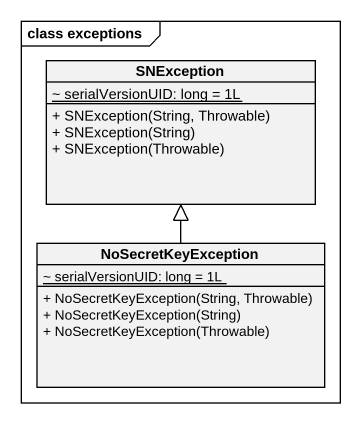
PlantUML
@startuml
mainframe class exceptions
hide circle
hide empty members
skinparam classAttributeIconSize 0
class SNException {
  {static} ~ serialVersionUID: long = 1L
  + SNException(String, Throwable)
  + SNException(String)
  + SNException(Throwable)
}
class NoSecretKeyException {
  {static} ~ serialVersionUID: long = 1L
  + NoSecretKeyException(String, Throwable)
  + NoSecretKeyException(String)
  + NoSecretKeyException(Throwable)
}
NoSecretKeyException -up-|> SNException
@enduml
